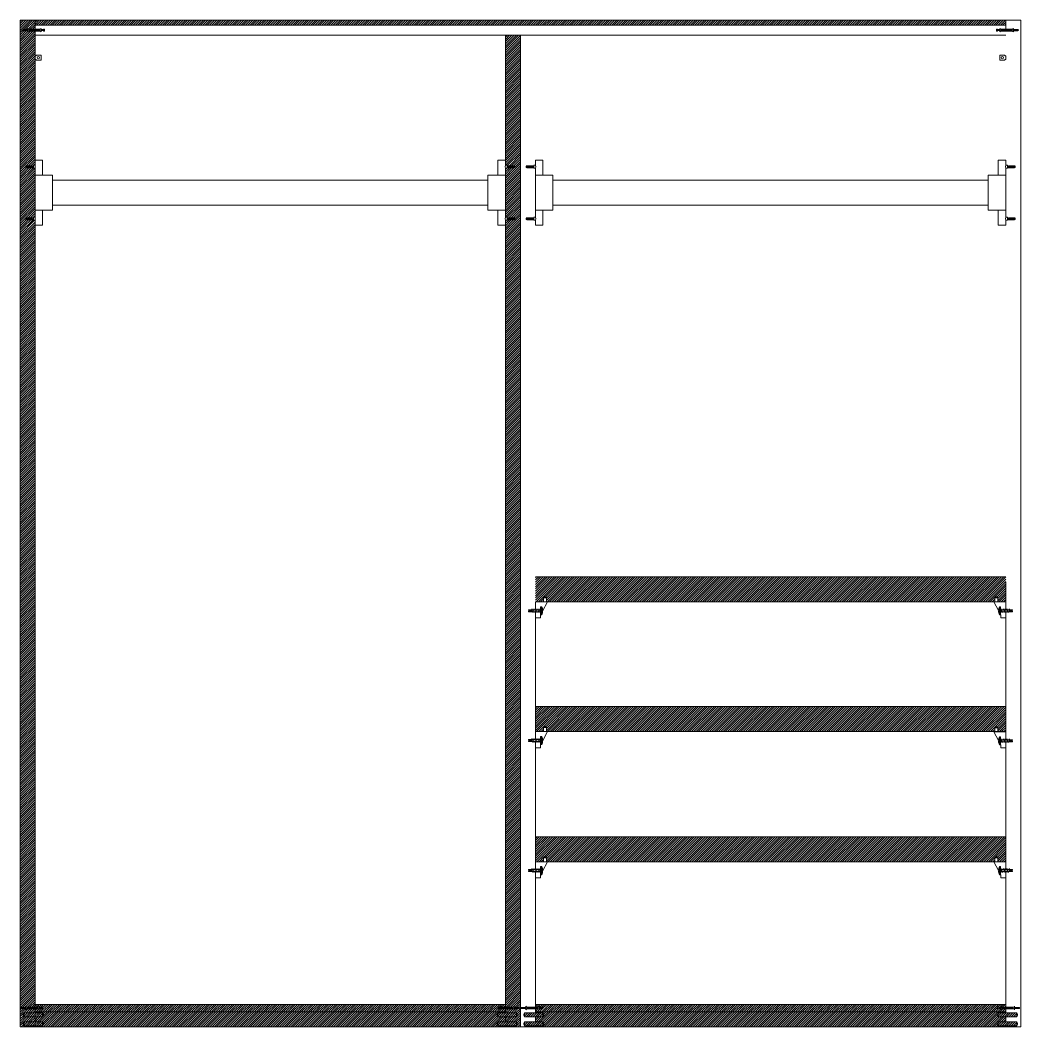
# Model space of a CAD drawing. Header units: centimetres. Extents: x -8375 to 22984, y -11838 to -1775.
# Drawn here: x 3246 to 5246, y -11838 to -9826 of the extents above; entities that cross this region are included whole.
import ezdxf

# ---------------------------------------------------------------- set-up
doc = ezdxf.new("R2010")
doc.units = ezdxf.units.CM
doc.layers.add('A-ELEV-MBE', color=8, linetype='Continuous', lineweight=9)
doc.layers.add('A-SECT-MCUT1', color=7, linetype='Continuous', lineweight=13)
pattern_1 = [(45, (879.6866, -6752.5357), (-2.245064, 2.245064), [])]

msp = doc.modelspace()

# ---------------------------------------------------------------- hatches: boundary and pattern name
at = {"layer": 'A-ELEV-MBE'}
h = msp.add_hatch(dxfattribs=at)
h.set_pattern_fill('ANSI31', color=256)
h.set_pattern_definition(pattern_1)
h.paths.add_polyline_path([(3275.6, -9847.5), (3263.7, -9847.5), (3263.7, -9846.8), (3284.7, -9846.8), (3284.7, -9844.7), (3275.6, -9844.7), (3275.6, -9826.1), (3245.7, -9826.1), (3245.7, -11838.1), (3275.6, -11838.1), (3275.6, -11836.1), (3253.6, -11836.1), (3252.1, -11833.6), (3252.1, -11830.6), (3253.6, -11828.1), (3275.6, -11828.1), (3275.6, -11818.1), (3253.6, -11818.1), (3252.1, -11815.6), (3252.1, -11812.6), (3253.6, -11810.1), (3275.6, -11810.1), (3275.6, -11808.1), (4215.6, -11808.1), (4215.6, -11802.3), (4208.1, -11802.3, 0.226582), (4206.1, -11803.8), (4206.1, -11801.3), (4201.6, -11801.3), (4201.6, -11802.3), (4199.1, -11802.3), (4199.1, -11798.3), (4201.6, -11798.3), (4201.6, -11799.3), (4206.1, -11799.3), (4206.1, -11796.8, 0.332733), (4209.2, -11798.3), (4215.6, -11798.4), (4215.6, -11793.1), (3275.6, -11793.1), (3275.6, -10226.1), (3272.1, -10226.1), (3272.1, -10224.6), (3272.1, -10220.1), (3275.6, -10220.1), (3275.6, -10206.1), (3275.6, -10136.1), (3275.6, -10122.1), (3272.1, -10122.1), (3272.1, -10120.6), (3272.1, -10116.1), (3275.6, -10116.1), (3275.6, -10106.1)])
h.paths.add_polyline_path([(3260.7, -9849.6), (3260.7, -9847.1), (3251.7, -9847.1, -1), (3251.7, -9845.1), (3260.7, -9845.1), (3260.7, -9842.6, 0.23118), (3262.7, -9844.1, 0.239494), (3263.8, -9845.4, 0.674715), (3263.9, -9847.4, 0.190177), (3262.7, -9848.1, 0.226582)], flags=16)
h.paths.add_polyline_path([(3256.6, -11796.8, 0.23118), (3258.6, -11798.4), (3281.6, -11798.3, 0.226943), (3283.6, -11796.8), (3283.6, -11799.3), (3288.1, -11799.3), (3288.1, -11798.3), (3290.6, -11798.3), (3290.6, -11802.3), (3288.1, -11802.3), (3288.1, -11801.3), (3283.6, -11801.3), (3283.6, -11803.8, 0.226582), (3281.6, -11802.3), (3258.6, -11802.3, 0.226582), (3256.6, -11803.8), (3256.6, -11801.3), (3247.6, -11801.3, -1), (3247.6, -11799.3), (3256.6, -11799.3)], flags=16)
h.paths.add_polyline_path([(3280.6, -11799.6, -1), (3280.6, -11801), (3259.6, -11801, -1), (3259.6, -11799.6)], flags=0)
h = msp.add_hatch(dxfattribs=at)
h.set_pattern_fill('ANSI31', color=256)
h.set_pattern_definition(pattern_1)
h.paths.add_polyline_path([(5215.6, -9826.1), (3275.6, -9826.1), (3275.6, -9836.1), (5215.6, -9836.1)])
h = msp.add_hatch(dxfattribs=at)
h.set_pattern_fill('ANSI31', color=256)
h.set_pattern_definition(pattern_1)
h.paths.add_polyline_path([(4245.6, -9856.1), (4215.6, -9856.1), (4215.6, -10116.1), (4219.1, -10116.1), (4219.1, -10117.6), (4221.5, -10117.6), (4221.8, -10116.4), (4224.8, -10116.4), (4224.5, -10117.6), (4226, -10117.6), (4226.3, -10116.4), (4229.3, -10116.4), (4229, -10117.6), (4230.5, -10117.6), (4230.8, -10116.4), (4233.8, -10116.4), (4233.5, -10117.6), (4234.1, -10117.6), (4234.1, -10120.6), (4232.7, -10120.6), (4232.4, -10122.1), (4229.4, -10122.1), (4229.7, -10120.6), (4228.2, -10120.6), (4227.9, -10122.1), (4224.9, -10122.1), (4225.2, -10120.6), (4223.7, -10120.6), (4223.4, -10122.1), (4220.4, -10122.1), (4220.7, -10120.6), (4219.1, -10120.6), (4219.1, -10122.1), (4215.6, -10122.1), (4215.6, -10220.1), (4219.1, -10220.1), (4219.1, -10221.6), (4221.5, -10221.6), (4221.8, -10220.4), (4224.8, -10220.4), (4224.5, -10221.6), (4226, -10221.6), (4226.3, -10220.4), (4229.3, -10220.4), (4229, -10221.6), (4230.5, -10221.6), (4230.8, -10220.4), (4233.8, -10220.4), (4233.5, -10221.6), (4234.1, -10221.6), (4234.1, -10224.6), (4232.7, -10224.6), (4232.4, -10226.1), (4229.4, -10226.1), (4229.7, -10224.6), (4228.2, -10224.6), (4227.9, -10226.1), (4224.9, -10226.1), (4225.2, -10224.6), (4223.7, -10224.6), (4223.4, -10226.1), (4220.4, -10226.1), (4220.7, -10224.6), (4219.1, -10224.6), (4219.1, -10226.1), (4215.6, -10226.1), (4215.6, -10236.1), (4215.6, -11798.4), (4231.1, -11798.4, 0.23118), (4233.1, -11796.8), (4233.1, -11799.3), (4234.2, -11799.3), (4234.4, -11798.4), (4237.4, -11798.4), (4237.2, -11799.3), (4238.7, -11799.3), (4238.9, -11798.4), (4241.9, -11798.4), (4241.7, -11799.3), (4242.1, -11799.3, -1), (4242.1, -11801.3), (4241.2, -11801.3), (4241, -11802.2), (4238, -11802.2), (4238.2, -11801.3), (4236.7, -11801.3), (4236.5, -11802.2), (4233.5, -11802.2), (4233.7, -11801.3), (4233.1, -11801.3), (4233.1, -11803.8, 0.333333), (4229.9, -11802.3), (4215.6, -11802.3), (4215.6, -11810.1), (4237.6, -11810.1), (4239.1, -11812.6), (4239.1, -11815.6), (4237.6, -11818.1), (4215.6, -11818.1), (4215.6, -11828.1), (4237.6, -11828.1), (4239.1, -11830.6), (4239.1, -11833.6), (4237.6, -11836.1), (4215.6, -11836.1), (4215.6, -11838.1), (4245.6, -11838.1)])
h = msp.add_hatch(dxfattribs=at)
h.set_pattern_fill('ANSI31', color=256)
h.set_pattern_definition(pattern_1)
h.paths.add_polyline_path([(5215.6, -10948.5), (5215.6, -10938.5), (4275.6, -10938.5), (4275.6, -10988.5), (4291.6, -10988.5), (4291.6, -10980.5), (4292.6, -10978.5), (4294.6, -10978.5), (4296.6, -10978.5), (4297.6, -10980.5), (4297.6, -10988.5), (5193.6, -10988.5), (5193.6, -10980.5), (5194.6, -10978.5), (5196.6, -10978.5), (5198.6, -10978.5), (5199.6, -10980.5), (5199.6, -10988.5), (5215.6, -10988.5)])
h = msp.add_hatch(dxfattribs=at)
h.set_pattern_fill('ANSI31', color=256)
h.set_pattern_definition(pattern_1)
h.paths.add_polyline_path([(5215.6, -11198.1), (4275.6, -11198.1), (4275.6, -11248.1), (4291.6, -11248.1), (4291.6, -11240.1), (4292.6, -11238.1), (4294.6, -11238.1), (4296.6, -11238.1), (4297.6, -11240.1), (4297.6, -11248.1), (4299.6, -11248.1), (5193.6, -11248.1), (5193.6, -11240.5), (5194.6, -11238.5), (5196.6, -11238.5), (5198.6, -11238.5), (5199.6, -11240.5), (5199.6, -11248.1), (5215.6, -11248.1)])
h = msp.add_hatch(dxfattribs=at)
h.set_pattern_fill('ANSI31', color=256)
h.set_pattern_definition(pattern_1)
h.paths.add_polyline_path([(5193.6, -11500.1), (5194.6, -11498.1), (5196.6, -11498.1), (5198.6, -11498.1), (5199.6, -11500.1), (5199.6, -11508.1), (5215.6, -11508.1), (5215.6, -11458.1), (4275.6, -11458.1), (4275.6, -11508.1), (4291.6, -11508.1), (4291.6, -11500.1), (4292.6, -11498.1), (4294.6, -11498.1), (4296.6, -11498.1), (4297.6, -11500.1), (4297.6, -11508.1), (5193.6, -11508.1)])
h = msp.add_hatch(dxfattribs=at)
h.set_pattern_fill('ANSI31', color=256)
h.set_pattern_definition(pattern_1)
h.paths.add_polyline_path([(4215.6, -11818.1), (4200.6, -11818.1), (4199.1, -11815.6), (4199.1, -11812.6), (4200.6, -11810.1), (4215.6, -11810.1), (4215.6, -11808.1), (3275.6, -11808.1), (3275.6, -11810.1), (3290.6, -11810.1), (3292.1, -11812.6), (3292.1, -11815.6), (3290.6, -11818.1), (3275.6, -11818.1), (3275.6, -11828.1), (3290.6, -11828.1), (3292.1, -11830.6), (3292.1, -11833.6), (3290.6, -11836.1), (3275.6, -11836.1), (3275.6, -11838.1), (4215.6, -11838.1), (4215.6, -11836.1), (4200.6, -11836.1), (4199.1, -11833.6), (4199.1, -11830.6), (4200.6, -11828.1), (4215.6, -11828.1)])
h = msp.add_hatch(dxfattribs=at)
h.set_pattern_fill('ANSI31', color=256)
h.set_pattern_definition(pattern_1)
h.paths.add_polyline_path([(5199.1, -11800.3), (5199.1, -11798.3), (5201.6, -11798.3), (5201.6, -11799.3), (5206.1, -11799.3), (5206.1, -11796.8, 0.332733), (5209.2, -11798.3), (5215.6, -11798.4), (5215.6, -11793.1), (4275.6, -11793.1), (4275.6, -11798.4), (4281.6, -11798.3, 0.226943), (4283.6, -11796.8), (4283.6, -11799.3), (4288.1, -11799.3), (4288.1, -11798.3), (4290.6, -11798.3), (4290.6, -11802.3), (4288.1, -11802.3), (4288.1, -11801.3), (4283.6, -11801.3), (4283.6, -11803.8, 0.333333), (4280.4, -11802.3), (4275.6, -11802.3), (4275.6, -11808.1), (5215.6, -11808.1), (5215.6, -11804.6), (5215.6, -11802.3), (5208.1, -11802.3, 0.226582), (5206.1, -11803.8), (5206.1, -11801.3), (5201.6, -11801.3), (5201.6, -11802.3), (5199.1, -11802.3)])
h = msp.add_hatch(dxfattribs=at)
h.set_pattern_fill('ANSI31', color=256)
h.set_pattern_definition(pattern_1)
h.paths.add_polyline_path([(5200.6, -11828.1), (5215.6, -11828.1), (5215.6, -11818.1), (5200.6, -11818.1), (5199.1, -11815.6), (5199.1, -11812.6), (5200.6, -11810.1), (5215.6, -11810.1), (5215.6, -11808.1), (4275.6, -11808.1), (4275.6, -11810.1), (4290.6, -11810.1), (4292.1, -11812.6), (4292.1, -11815.6), (4290.6, -11818.1), (4275.6, -11818.1), (4275.6, -11828.1), (4290.6, -11828.1), (4292.1, -11830.6), (4292.1, -11833.6), (4290.6, -11836.1), (4275.6, -11836.1), (4275.6, -11838.1), (5215.6, -11838.1), (5215.6, -11836.1), (5200.6, -11836.1), (5199.1, -11833.6), (5199.1, -11830.6)])
at = {"layer": 'A-SECT-MCUT1'}
h = msp.add_hatch(dxfattribs=at)
h.set_pattern_fill('ANSI31', color=256)
h.set_pattern_definition([(45, (-4214.5258, -11840.2947), (-2.245064, 2.245064), [])])
h.paths.add_polyline_path([(3253.6, -11810.1), (3253.6, -11818.1), (3290.6, -11818.1), (3290.6, -11810.1)])
h = msp.add_hatch(dxfattribs=at)
h.set_pattern_fill('ANSI31', color=256)
h.set_pattern_definition([(45, (-3267.5258, -11840.2947), (-2.245064, 2.245064), [])])
h.paths.add_polyline_path([(4200.6, -11810.1), (4200.6, -11818.1), (4237.6, -11818.1), (4237.6, -11810.1)])
h = msp.add_hatch(dxfattribs=at)
h.set_pattern_fill('ANSI31', color=256)
h.set_pattern_definition([(45, (-3214.5258, -11840.2947), (-2.245064, 2.245064), [])])
h.paths.add_polyline_path([(4253.6, -11810.1), (4253.6, -11818.1), (4290.6, -11818.1), (4290.6, -11810.1)])
h = msp.add_hatch(dxfattribs=at)
h.set_pattern_fill('ANSI31', color=256)
h.set_pattern_definition([(45, (-2267.5258, -11840.2947), (-2.245064, 2.245064), [])])
h.paths.add_polyline_path([(5200.6, -11810.1), (5200.6, -11818.1), (5237.6, -11818.1), (5237.6, -11810.1)])
h = msp.add_hatch(dxfattribs=at)
h.set_pattern_fill('ANSI31', color=256)
h.set_pattern_definition([(45, (-4214.5258, -11858.2947), (-2.245064, 2.245064), [])])
h.paths.add_polyline_path([(3253.6, -11828.1), (3253.6, -11836.1), (3290.6, -11836.1), (3290.6, -11828.1)])
h = msp.add_hatch(dxfattribs=at)
h.set_pattern_fill('ANSI31', color=256)
h.set_pattern_definition([(45, (-3267.5258, -11858.2947), (-2.245064, 2.245064), [])])
h.paths.add_polyline_path([(4200.6, -11828.1), (4200.6, -11836.1), (4237.6, -11836.1), (4237.6, -11828.1)])
h = msp.add_hatch(dxfattribs=at)
h.set_pattern_fill('ANSI31', color=256)
h.set_pattern_definition([(45, (-3214.5258, -11858.2947), (-2.245064, 2.245064), [])])
h.paths.add_polyline_path([(4253.6, -11828.1), (4253.6, -11836.1), (4290.6, -11836.1), (4290.6, -11828.1)])
h = msp.add_hatch(dxfattribs=at)
h.set_pattern_fill('ANSI31', color=256)
h.set_pattern_definition([(45, (-2267.5258, -11858.2947), (-2.245064, 2.245064), [])])
h.paths.add_polyline_path([(5200.6, -11828.1), (5200.6, -11836.1), (5237.6, -11836.1), (5237.6, -11828.1)])

# ---------------------------------------------------------------- linework, layer by layer
at = {"layer": 'A-ELEV-MBE'}
for p, q in [((3245.7, -11838.1), (3245.7, -9826.1)), ((3245.7, -9826.1), (5215.6, -9826.1)), ((3275.6, -9826.1), (3275.6, -9844.1)), ((3275.6, -9836.1), (5215.6, -9836.1)), ((5215.6, -9826.1), (5215.6, -9844.1)), ((5245.7, -9826.1), (5215.7, -9826.1)), ((5245.7, -9826.1), (5245.7, -11838.1)), ((3275.6, -9848.1), (3275.6, -10116.1)), ((3275.6, -9856.1), (5215.6, -9856.1)), ((4215.6, -9856.1), (4215.6, -10116.1)), ((4245.6, -9856.1), (4245.6, -11838.1)), ((3275.6, -10118.1), (3275.6, -10118.1)), ((3275.6, -10122.1), (3275.6, -10220.1)), ((4215.6, -10122.1), (4215.6, -10220.1)), ((5215.6, -10122.1), (5215.6, -10220.1)), ((3310.6, -10146.1), (4180.6, -10146.1)), ((4310.6, -10146.1), (5180.6, -10146.1)), ((3310.6, -10196.1), (4180.6, -10196.1)), ((4310.6, -10196.1), (5180.6, -10196.1)), ((3275.6, -10226.1), (3275.6, -11798.4)), ((4215.6, -10226.1), (4215.6, -11798.4)), ((3275.6, -10847.1), (3275.6, -10847.1)), ((5215.6, -10938.5), (4275.6, -10938.5)), ((5215.6, -10988.5), (5215.6, -10948.5)), ((5215.6, -10988.5), (4275.6, -10988.5)), ((5215.6, -11198.5), (5215.6, -10988.5)), ((4275.6, -11248.1), (4275.6, -11020.5)), ((5215.6, -11198.1), (4275.6, -11198.1)), ((5215.6, -11248.1), (5215.6, -11198.1)), ((5215.6, -11248.5), (5215.6, -11198.5)), ((5215.6, -11248.1), (4275.6, -11248.1)), ((5215.6, -11458.5), (5215.6, -11248.5)), ((4275.6, -11508.1), (4275.6, -11280.1)), ((5215.6, -11458.1), (4275.6, -11458.1)), ((5215.6, -11508.5), (5215.6, -11458.5)), ((4275.6, -11508.1), (5215.6, -11508.1)), ((5215.6, -11798.4), (5215.6, -11508.5)), ((4275.6, -11798.4), (4275.6, -11540.1)), ((3275.6, -11793.1), (4215.6, -11793.1)), ((3275.6, -11802.3), (3275.6, -11808.1)), ((4215.6, -11808.1), (3275.6, -11808.1)), ((3275.6, -11808.1), (3275.6, -11810.1)), ((4215.6, -11802.3), (4215.6, -11810.1)), ((4275.6, -11793.1), (5215.6, -11793.1)), ((4275.6, -11802.3), (4275.6, -11810.1)), ((5215.6, -11808.1), (4275.6, -11808.1)), ((5215.6, -11804.6), (5215.6, -11802.3)), ((5215.6, -11810.1), (5215.6, -11804.6)), ((3275.6, -11818.1), (3275.6, -11828.1)), ((4215.6, -11818.1), (4215.6, -11828.1)), ((4275.6, -11818.1), (4275.6, -11828.1)), ((5215.6, -11828.1), (5215.6, -11818.1)), ((5245.7, -11838.1), (3245.7, -11838.1)), ((3245.7, -11838.1), (5245.7, -11838.1)), ((3275.6, -11836.1), (3275.6, -11838.1)), ((4215.6, -11836.1), (4215.6, -11838.1)), ((4275.6, -11836.1), (4275.6, -11838.1)), ((5215.6, -11838.1), (5215.6, -11836.1))]:
    msp.add_line(p, q, dxfattribs=at)
at = {"layer": 'A-SECT-MCUT1'}
for p, q in [((3251.7, -9845.1), (3260.7, -9845.1)), ((3251.7, -9847.1), (3260.7, -9847.1)), ((3252.8, -9847.9), (3251.9, -9844.2)), ((3254.3, -9847.9), (3253.4, -9844.2)), ((3255.8, -9847.9), (3254.9, -9844.2)), ((3257.3, -9847.9), (3256.4, -9844.2)), ((3258.8, -9847.9), (3257.9, -9844.2)), ((3260.3, -9847.9), (3259.4, -9844.2)), ((3260.7, -9842.6), (3260.7, -9849.6)), ((3285.7, -9844.1), (3262.7, -9844.1)), ((3285.7, -9848.1), (3262.7, -9848.1)), ((3284.7, -9844.7), (3263.7, -9844.7)), ((3284.7, -9845.4), (3263.7, -9845.4)), ((3263.7, -9846.8), (3284.7, -9846.8)), ((3284.7, -9847.5), (3263.7, -9847.5)), ((3287.7, -9842.6), (3287.7, -9849.6)), ((3292.2, -9845.1), (3287.7, -9845.1)), ((3287.7, -9847.1), (3292.2, -9847.1)), ((3294.7, -9844.1), (3292.2, -9844.1)), ((3292.2, -9844.1), (3292.2, -9848.1)), ((3292.2, -9848.1), (3294.7, -9848.1)), ((3294.7, -9848.1), (3294.7, -9844.1)), ((5196.7, -9844.1), (5199.2, -9844.1)), ((5196.7, -9848.1), (5196.7, -9844.1)), ((5199.2, -9848.1), (5196.7, -9848.1)), ((5199.2, -9844.1), (5199.2, -9848.1)), ((5199.2, -9845.1), (5203.7, -9845.1)), ((5203.7, -9847.1), (5199.2, -9847.1)), ((5203.7, -9842.6), (5203.7, -9849.6)), ((5205.7, -9844.1), (5228.7, -9844.1)), ((5205.7, -9848.1), (5228.7, -9848.1)), ((5206.7, -9844.7), (5227.7, -9844.7)), ((5206.7, -9845.4), (5227.7, -9845.4)), ((5227.7, -9846.8), (5206.7, -9846.8)), ((5206.7, -9847.5), (5227.7, -9847.5)), ((5230.7, -9842.6), (5230.7, -9849.6)), ((5239.7, -9845.1), (5230.7, -9845.1)), ((5239.7, -9847.1), (5230.7, -9847.1)), ((5231.2, -9847.9), (5232.1, -9844.2)), ((5232.7, -9847.9), (5233.6, -9844.2)), ((5234.2, -9847.9), (5235.1, -9844.2)), ((5235.7, -9847.9), (5236.6, -9844.2)), ((5237.2, -9847.9), (5238.1, -9844.2)), ((5238.7, -9847.9), (5239.6, -9844.2)), ((3275.6, -9897.3), (3275.6, -9904.9)), ((3275.6, -9897.3), (3277.5, -9897.3)), ((3277.5, -9897.3), (3277.5, -9896.1)), ((3277.5, -9896.1), (3287.5, -9896.1)), ((3287.5, -9896.1), (3287.5, -9906.1)), ((5203.7, -9896.1), (5203.7, -9906.1)), ((5213.7, -9896.1), (5203.7, -9896.1)), ((5213.7, -9897.3), (5213.7, -9896.1)), ((5215.6, -9897.3), (5213.7, -9897.3)), ((5215.6, -9897.3), (5215.6, -9904.9)), ((3275.6, -9904.9), (3277.5, -9904.9)), ((3277.5, -9904.9), (3277.5, -9906.1)), ((3277.5, -9906.1), (3287.5, -9906.1)), ((5213.7, -9906.1), (5203.7, -9906.1)), ((5215.6, -9904.9), (5213.7, -9904.9)), ((5213.7, -9904.9), (5213.7, -9906.1)), ((3257.1, -10120.6), (3257.1, -10117.6)), ((3272.1, -10117.6), (3257.1, -10117.6)), ((3258.8, -10122.1), (3257.4, -10116.4)), ((3260.3, -10122.1), (3258.9, -10116.4)), ((3261.8, -10122.1), (3260.4, -10116.4)), ((3263.3, -10122.1), (3261.9, -10116.4)), ((3264.8, -10122.1), (3263.4, -10116.4)), ((3266.3, -10122.1), (3264.9, -10116.4)), ((3267.8, -10122.1), (3266.4, -10116.4)), ((3269.3, -10122.1), (3267.9, -10116.4)), ((3270.8, -10122.1), (3269.4, -10116.4)), ((3272.1, -10122.1), (3272.1, -10116.1)), ((3272.1, -10116.1), (3275.6, -10116.1)), ((3272.1, -10116.1), (3272.1, -10117.6)), ((3275.6, -10116.1), (3275.6, -10106.1)), ((3275.6, -10106.1), (3290.6, -10106.1)), ((3290.6, -10106.1), (3290.6, -10136.1)), ((4200.6, -10106.1), (4200.6, -10136.1)), ((4215.6, -10106.1), (4200.6, -10106.1)), ((4215.6, -10106.1), (4215.6, -10116.1)), ((4215.6, -10106.1), (4215.6, -10116.1)), ((4219.1, -10116.1), (4215.6, -10116.1)), ((4219.1, -10122.1), (4219.1, -10116.1)), ((4219.1, -10116.1), (4219.1, -10117.6)), ((4219.1, -10117.6), (4234.1, -10117.6)), ((4220.4, -10122.1), (4221.8, -10116.4)), ((4221.9, -10122.1), (4223.3, -10116.4)), ((4223.4, -10122.1), (4224.8, -10116.4)), ((4224.9, -10122.1), (4226.3, -10116.4)), ((4226.4, -10122.1), (4227.8, -10116.4)), ((4227.9, -10122.1), (4229.3, -10116.4)), ((4229.4, -10122.1), (4230.8, -10116.4)), ((4230.9, -10122.1), (4232.3, -10116.4)), ((4232.4, -10122.1), (4233.8, -10116.4)), ((4234.1, -10120.6), (4234.1, -10117.6)), ((4257.1, -10120.6), (4257.1, -10117.6)), ((4272.1, -10117.6), (4257.1, -10117.6)), ((4258.8, -10122.1), (4257.4, -10116.4)), ((4260.3, -10122.1), (4258.9, -10116.4)), ((4261.8, -10122.1), (4260.4, -10116.4)), ((4263.3, -10122.1), (4261.9, -10116.4)), ((4264.8, -10122.1), (4263.4, -10116.4)), ((4266.3, -10122.1), (4264.9, -10116.4)), ((4267.8, -10122.1), (4266.4, -10116.4)), ((4269.3, -10122.1), (4267.9, -10116.4)), ((4270.8, -10122.1), (4269.4, -10116.4)), ((4272.1, -10122.1), (4272.1, -10116.1)), ((4272.1, -10116.1), (4275.6, -10116.1)), ((4272.1, -10116.1), (4272.1, -10117.6)), ((4275.6, -10106.1), (4290.6, -10106.1)), ((4275.6, -10106.1), (4275.6, -10116.1)), ((4290.6, -10106.1), (4290.6, -10136.1)), ((5200.6, -10106.1), (5200.6, -10136.1)), ((5215.6, -10106.1), (5200.6, -10106.1)), ((5215.6, -10116.1), (5215.6, -10106.1)), ((5219.1, -10116.1), (5215.6, -10116.1)), ((5219.1, -10122.1), (5219.1, -10116.1)), ((5219.1, -10116.1), (5219.1, -10117.6)), ((5219.1, -10117.6), (5234.1, -10117.6)), ((5220.4, -10122.1), (5221.8, -10116.4)), ((5221.9, -10122.1), (5223.3, -10116.4)), ((5223.4, -10122.1), (5224.8, -10116.4)), ((5224.9, -10122.1), (5226.3, -10116.4)), ((5226.4, -10122.1), (5227.8, -10116.4)), ((5227.9, -10122.1), (5229.3, -10116.4)), ((5229.4, -10122.1), (5230.8, -10116.4)), ((5230.9, -10122.1), (5232.3, -10116.4)), ((5232.4, -10122.1), (5233.8, -10116.4)), ((5234.1, -10120.6), (5234.1, -10117.6)), ((3272.1, -10120.6), (3257.1, -10120.6)), ((3272.1, -10122.1), (3272.1, -10120.6)), ((3275.6, -10122.1), (3272.1, -10122.1)), ((3275.6, -10136.1), (3275.6, -10122.1)), ((3275.6, -10136.1), (3275.6, -10206.1)), ((3275.6, -10136.1), (3310.6, -10136.1)), ((3310.6, -10206.1), (3310.6, -10136.1)), ((4180.6, -10206.1), (4180.6, -10136.1)), ((4215.6, -10136.1), (4180.6, -10136.1)), ((4215.6, -10122.1), (4215.6, -10220.1)), ((4215.6, -10122.1), (4219.1, -10122.1)), ((4219.1, -10122.1), (4219.1, -10120.6)), ((4219.1, -10120.6), (4234.1, -10120.6)), ((4272.1, -10120.6), (4257.1, -10120.6)), ((4272.1, -10122.1), (4272.1, -10120.6)), ((4275.6, -10122.1), (4272.1, -10122.1)), ((4275.6, -10122.1), (4275.6, -10136.1)), ((4275.6, -10136.1), (4310.6, -10136.1)), ((4275.6, -10136.1), (4275.6, -10206.1)), ((4310.6, -10206.1), (4310.6, -10136.1)), ((5180.6, -10206.1), (5180.6, -10136.1)), ((5215.6, -10136.1), (5180.6, -10136.1)), ((5215.6, -10136.1), (5215.6, -10122.1)), ((5215.6, -10122.1), (5219.1, -10122.1)), ((5215.6, -10136.1), (5215.6, -10206.1)), ((5219.1, -10122.1), (5219.1, -10120.6)), ((5219.1, -10120.6), (5234.1, -10120.6)), ((3258.8, -10226.1), (3257.4, -10220.4)), ((3260.3, -10226.1), (3258.9, -10220.4)), ((3261.8, -10226.1), (3260.4, -10220.4)), ((3263.3, -10226.1), (3261.9, -10220.4)), ((3264.8, -10226.1), (3263.4, -10220.4)), ((3266.3, -10226.1), (3264.9, -10220.4)), ((3267.8, -10226.1), (3266.4, -10220.4)), ((3269.3, -10226.1), (3267.9, -10220.4)), ((3270.8, -10226.1), (3269.4, -10220.4)), ((3272.1, -10226.1), (3272.1, -10220.1)), ((3272.1, -10220.1), (3275.6, -10220.1)), ((3272.1, -10220.1), (3272.1, -10221.6)), ((3275.6, -10206.1), (3310.6, -10206.1)), ((3275.6, -10206.1), (3275.6, -10220.1)), ((3290.6, -10236.1), (3290.6, -10206.1)), ((4215.6, -10206.1), (4180.6, -10206.1)), ((4200.6, -10236.1), (4200.6, -10206.1)), ((4219.1, -10220.1), (4215.6, -10220.1)), ((4219.1, -10226.1), (4219.1, -10220.1)), ((4219.1, -10220.1), (4219.1, -10221.6)), ((4220.4, -10226.1), (4221.8, -10220.4)), ((4221.9, -10226.1), (4223.3, -10220.4)), ((4223.4, -10226.1), (4224.8, -10220.4)), ((4224.9, -10226.1), (4226.3, -10220.4)), ((4226.4, -10226.1), (4227.8, -10220.4)), ((4227.9, -10226.1), (4229.3, -10220.4)), ((4229.4, -10226.1), (4230.8, -10220.4)), ((4230.9, -10226.1), (4232.3, -10220.4)), ((4232.4, -10226.1), (4233.8, -10220.4)), ((4258.8, -10226.1), (4257.4, -10220.4)), ((4260.3, -10226.1), (4258.9, -10220.4)), ((4261.8, -10226.1), (4260.4, -10220.4)), ((4263.3, -10226.1), (4261.9, -10220.4)), ((4264.8, -10226.1), (4263.4, -10220.4)), ((4266.3, -10226.1), (4264.9, -10220.4)), ((4267.8, -10226.1), (4266.4, -10220.4)), ((4269.3, -10226.1), (4267.9, -10220.4)), ((4270.8, -10226.1), (4269.4, -10220.4)), ((4272.1, -10220.1), (4275.6, -10220.1)), ((4272.1, -10220.1), (4272.1, -10221.6)), ((4275.6, -10206.1), (4310.6, -10206.1)), ((4275.6, -10206.1), (4275.6, -10220.1)), ((4290.6, -10236.1), (4290.6, -10206.1)), ((5215.6, -10206.1), (5180.6, -10206.1)), ((5200.6, -10236.1), (5200.6, -10206.1)), ((5215.6, -10206.1), (5215.6, -10220.1)), ((5219.1, -10220.1), (5215.6, -10220.1)), ((5219.1, -10226.1), (5219.1, -10220.1)), ((5219.1, -10220.1), (5219.1, -10221.6)), ((5220.4, -10226.1), (5221.8, -10220.4)), ((5221.9, -10226.1), (5223.3, -10220.4)), ((5223.4, -10226.1), (5224.8, -10220.4)), ((5224.9, -10226.1), (5226.3, -10220.4)), ((5226.4, -10226.1), (5227.8, -10220.4)), ((5227.9, -10226.1), (5229.3, -10220.4)), ((5229.4, -10226.1), (5230.8, -10220.4)), ((5230.9, -10226.1), (5232.3, -10220.4)), ((5232.4, -10226.1), (5233.8, -10220.4)), ((3257.1, -10224.6), (3257.1, -10221.6)), ((3272.1, -10221.6), (3257.1, -10221.6)), ((3272.1, -10224.6), (3257.1, -10224.6)), ((3272.1, -10226.1), (3272.1, -10224.6)), ((3275.6, -10226.1), (3272.1, -10226.1)), ((3275.6, -10226.1), (3275.6, -10236.1)), ((3275.6, -10236.1), (3290.6, -10236.1)), ((4215.6, -10236.1), (4200.6, -10236.1)), ((4215.6, -10226.1), (4215.6, -10236.1)), ((4215.6, -10226.1), (4219.1, -10226.1)), ((4215.6, -10236.1), (4215.6, -10226.1)), ((4219.1, -10221.6), (4234.1, -10221.6)), ((4219.1, -10226.1), (4219.1, -10224.6)), ((4219.1, -10224.6), (4234.1, -10224.6)), ((4234.1, -10224.6), (4234.1, -10221.6)), ((4257.1, -10224.6), (4257.1, -10221.6)), ((4272.1, -10221.6), (4257.1, -10221.6)), ((4272.1, -10224.6), (4257.1, -10224.6)), ((4272.1, -10226.1), (4272.1, -10221.6)), ((4275.6, -10226.1), (4272.1, -10226.1)), ((4275.6, -10226.1), (4275.6, -10236.1)), ((4275.6, -10236.1), (4290.6, -10236.1)), ((5215.6, -10236.1), (5200.6, -10236.1)), ((5215.6, -10226.1), (5215.6, -10236.1)), ((5215.6, -10226.1), (5219.1, -10226.1)), ((5219.1, -10221.6), (5234.1, -10221.6)), ((5219.1, -10226.1), (5219.1, -10224.6)), ((5219.1, -10224.6), (5234.1, -10224.6)), ((5234.1, -10224.6), (5234.1, -10221.6)), ((4292.6, -10978.5), (4291.6, -10980.5)), ((4297.6, -10980.5), (4291.6, -10980.5)), ((4291.6, -10980.5), (4291.6, -10988.5)), ((4294.6, -10978.5), (4292.6, -10978.5)), ((4294.6, -10978.5), (4296.6, -10978.5)), ((4296.6, -10978.5), (4297.6, -10980.5)), ((4297.6, -10988.5), (4297.6, -10980.5)), ((5194.6, -10978.5), (5193.6, -10980.5)), ((5193.6, -10988.5), (5193.6, -10980.5)), ((5193.6, -10980.5), (5199.6, -10980.5)), ((5196.6, -10978.5), (5194.6, -10978.5)), ((5196.6, -10978.5), (5198.6, -10978.5)), ((5198.6, -10978.5), (5199.6, -10980.5)), ((5199.6, -10980.5), (5199.6, -10988.5)), ((4286, -11004.3), (4262, -11004.3)), ((4262, -11005.3), (4262, -11004.3)), ((4262, -11005.3), (4268, -11005.3)), ((4270.1, -11009.9), (4268.2, -11002.3)), ((4273.1, -11009.9), (4271.2, -11002.3)), ((4276.1, -11009.9), (4274.2, -11002.3)), ((4275.6, -10988.5), (4299.6, -10988.5)), ((4275.6, -10988.5), (4275.6, -11004.3)), ((4279.1, -11009.9), (4277.2, -11002.3)), ((4282.1, -11009.9), (4280.2, -11002.3)), ((4285.1, -11009.9), (4283.2, -11002.3)), ((4286, -11014.3), (4286, -10998.3)), ((4286, -10998.3), (4288, -10998.3)), ((4288, -10998.3), (4288, -11014.3)), ((4288, -10998.3), (4288, -11006.3)), ((4288, -11006.3), (4288, -11005.3)), ((4288, -11005.3), (4290, -11005.3)), ((4299.6, -10988.5), (4289.5, -11007.3)), ((5215.6, -10988.5), (5191.6, -10988.5)), ((5191.6, -10988.5), (5205.6, -11014.5)), ((5203.1, -11005.3), (5201.2, -11005.3)), ((5203.1, -10998.3), (5203.1, -11014.3)), ((5205.1, -10998.3), (5203.1, -10998.3)), ((5203.1, -10998.3), (5203.1, -11006.3)), ((5203.1, -11006.3), (5203.1, -11005.3)), ((5205.1, -11014.3), (5205.1, -10998.3)), ((5205.1, -11004.3), (5229.1, -11004.3)), ((5206.1, -11009.9), (5207.9, -11002.3)), ((5209.1, -11009.9), (5210.9, -11002.3)), ((5212.1, -11009.9), (5213.9, -11002.3)), ((5215.1, -11009.9), (5216.9, -11002.3)), ((5215.6, -10988.5), (5215.6, -11020.5)), ((5218.1, -11009.9), (5219.9, -11002.3)), ((5221.1, -11009.9), (5222.9, -11002.3)), ((5229.1, -11005.3), (5223.1, -11005.3)), ((5229.1, -11005.3), (5229.1, -11004.3)), ((4262, -11008.3), (4262, -11007.3)), ((4262, -11007.3), (4268, -11007.3)), ((4262, -11008.3), (4286, -11008.3)), ((4275.6, -11008.3), (4275.6, -11020.5)), ((4275.6, -11020.5), (4285.6, -11020.5)), ((4286, -11013.7), (4285.6, -11014.5)), ((4285.6, -11020.5), (4285.6, -11014.5)), ((4288, -11014.3), (4286, -11014.3)), ((4288, -11006.3), (4288, -11007.3)), ((4288, -11007.3), (4290, -11007.3)), ((5203.1, -11007.3), (5201.2, -11007.3)), ((5203.1, -11006.3), (5203.1, -11007.3)), ((5203.1, -11014.3), (5205.1, -11014.3)), ((5229.1, -11008.3), (5205.1, -11008.3)), ((5205.6, -11020.5), (5205.6, -11014.5)), ((5215.6, -11020.5), (5205.6, -11020.5)), ((5229.1, -11007.3), (5223.1, -11007.3)), ((5229.1, -11008.3), (5229.1, -11007.3)), ((4292.6, -11238.1), (4291.6, -11240.1)), ((4297.6, -11240.1), (4291.6, -11240.1)), ((4291.6, -11240.1), (4291.6, -11248.1)), ((4294.6, -11238.1), (4292.6, -11238.1)), ((4294.6, -11238.1), (4296.6, -11238.1)), ((4296.6, -11238.1), (4297.6, -11240.1)), ((4297.6, -11248.1), (4297.6, -11240.1)), ((5194.6, -11238.5), (5193.6, -11240.5)), ((5193.6, -11248.5), (5193.6, -11240.5)), ((5193.6, -11240.5), (5199.6, -11240.5)), ((5196.6, -11238.5), (5194.6, -11238.5)), ((5196.6, -11238.5), (5198.6, -11238.5)), ((5198.6, -11238.5), (5199.6, -11240.5)), ((5199.6, -11240.5), (5199.6, -11248.5)), ((4286, -11263.9), (4262, -11263.9)), ((4262, -11264.9), (4262, -11263.9)), ((4262, -11264.9), (4268, -11264.9)), ((4262, -11267.9), (4262, -11266.9)), ((4262, -11266.9), (4268, -11266.9)), ((4270.1, -11269.5), (4268.2, -11261.9)), ((4273.1, -11269.5), (4271.2, -11261.9)), ((4276.1, -11269.5), (4274.2, -11261.9)), ((4275.6, -11248.1), (4299.6, -11248.1)), ((4275.6, -11248.1), (4275.6, -11263.9)), ((4279.1, -11269.5), (4277.2, -11261.9)), ((4282.1, -11269.5), (4280.2, -11261.9)), ((4285.1, -11269.5), (4283.2, -11261.9)), ((4286, -11273.9), (4286, -11257.9)), ((4286, -11257.9), (4288, -11257.9)), ((4288, -11257.9), (4288, -11273.9)), ((4288, -11257.9), (4288, -11265.9)), ((4288, -11265.9), (4288, -11264.9)), ((4288, -11264.9), (4290, -11264.9)), ((4288, -11265.9), (4288, -11266.9)), ((4288, -11266.9), (4290, -11266.9)), ((4299.6, -11248.1), (4289.5, -11266.9)), ((5215.6, -11248.5), (5191.6, -11248.5)), ((5191.6, -11248.5), (5205.6, -11274.5)), ((5203.1, -11265.3), (5201.2, -11265.3)), ((5203.1, -11258.3), (5203.1, -11274.3)), ((5205.1, -11258.3), (5203.1, -11258.3)), ((5203.1, -11258.3), (5203.1, -11266.3)), ((5203.1, -11266.3), (5203.1, -11265.3)), ((5203.1, -11266.3), (5203.1, -11267.3)), ((5205.1, -11274.3), (5205.1, -11258.3)), ((5205.1, -11264.3), (5229.1, -11264.3)), ((5206.1, -11269.9), (5207.9, -11262.3)), ((5209.1, -11269.9), (5210.9, -11262.3)), ((5212.1, -11269.9), (5213.9, -11262.3)), ((5215.1, -11269.9), (5216.9, -11262.3)), ((5215.6, -11248.5), (5215.6, -11280.5)), ((5218.1, -11269.9), (5219.9, -11262.3)), ((5221.1, -11269.9), (5222.9, -11262.3)), ((5229.1, -11265.3), (5223.1, -11265.3)), ((5229.1, -11265.3), (5229.1, -11264.3)), ((4262, -11267.9), (4286, -11267.9)), ((4275.6, -11267.9), (4275.6, -11280.1)), ((4275.6, -11280.1), (4285.6, -11280.1)), ((4286, -11273.2), (4285.6, -11274.1)), ((4285.6, -11280.1), (4285.6, -11274.1)), ((4288, -11273.9), (4286, -11273.9)), ((5203.1, -11267.3), (5201.2, -11267.3)), ((5203.1, -11274.3), (5205.1, -11274.3)), ((5229.1, -11268.3), (5205.1, -11268.3)), ((5205.6, -11280.5), (5205.6, -11274.5)), ((5215.6, -11280.5), (5205.6, -11280.5)), ((5229.1, -11267.3), (5223.1, -11267.3)), ((5229.1, -11268.3), (5229.1, -11267.3)), ((4275.6, -11508.1), (4299.6, -11508.1)), ((4275.6, -11508.1), (4275.6, -11523.9)), ((4299.6, -11508.1), (4289.5, -11526.9)), ((4292.6, -11498.1), (4291.6, -11500.1)), ((4297.6, -11500.1), (4291.6, -11500.1)), ((4291.6, -11500.1), (4291.6, -11508.1)), ((4294.6, -11498.1), (4292.6, -11498.1)), ((4294.6, -11498.1), (4296.6, -11498.1)), ((4296.6, -11498.1), (4297.6, -11500.1)), ((4297.6, -11508.1), (4297.6, -11500.1)), ((5215.6, -11508.1), (5191.6, -11508.1)), ((5191.6, -11508.1), (5205.6, -11534.1)), ((5194.6, -11498.1), (5193.6, -11500.1)), ((5193.6, -11508.1), (5193.6, -11500.1)), ((5193.6, -11500.1), (5199.6, -11500.1)), ((5196.6, -11498.1), (5194.6, -11498.1)), ((5196.6, -11498.1), (5198.6, -11498.1)), ((5198.6, -11498.1), (5199.6, -11500.1)), ((5199.6, -11500.1), (5199.6, -11508.1)), ((5215.6, -11508.1), (5215.6, -11540.1)), ((4286, -11523.9), (4262, -11523.9)), ((4262, -11524.9), (4262, -11523.9)), ((4262, -11524.9), (4268, -11524.9)), ((4262, -11527.9), (4262, -11526.9)), ((4262, -11526.9), (4268, -11526.9)), ((4262, -11527.9), (4286, -11527.9)), ((4270.1, -11529.5), (4268.2, -11521.9)), ((4273.1, -11529.5), (4271.2, -11521.9)), ((4276.1, -11529.5), (4274.2, -11521.9)), ((4275.6, -11527.9), (4275.6, -11540.1)), ((4275.6, -11540.1), (4275.6, -11527.9)), ((4279.1, -11529.5), (4277.2, -11521.9)), ((4282.1, -11529.5), (4280.2, -11521.9)), ((4285.1, -11529.5), (4283.2, -11521.9)), ((4286, -11533.9), (4286, -11517.9)), ((4286, -11517.9), (4288, -11517.9)), ((4288, -11517.9), (4288, -11533.9)), ((4288, -11517.9), (4288, -11525.9)), ((4288, -11525.9), (4288, -11524.9)), ((4288, -11524.9), (4290, -11524.9)), ((4288, -11525.9), (4288, -11526.9)), ((4288, -11526.9), (4290, -11526.9)), ((5203.1, -11524.9), (5201.2, -11524.9)), ((5203.1, -11526.9), (5201.2, -11526.9)), ((5203.1, -11517.9), (5203.1, -11533.9)), ((5205.1, -11517.9), (5203.1, -11517.9)), ((5203.1, -11517.9), (5203.1, -11525.9)), ((5203.1, -11525.9), (5203.1, -11524.9)), ((5203.1, -11525.9), (5203.1, -11526.9)), ((5205.1, -11533.9), (5205.1, -11517.9)), ((5205.1, -11523.9), (5229.1, -11523.9)), ((5229.1, -11527.9), (5205.1, -11527.9)), ((5206.1, -11529.5), (5207.9, -11521.9)), ((5209.1, -11529.5), (5210.9, -11521.9)), ((5212.1, -11529.5), (5213.9, -11521.9)), ((5215.1, -11529.5), (5216.9, -11521.9)), ((5218.1, -11529.5), (5219.9, -11521.9)), ((5221.1, -11529.5), (5222.9, -11521.9)), ((5229.1, -11524.9), (5223.1, -11524.9)), ((5229.1, -11526.9), (5223.1, -11526.9)), ((5229.1, -11524.9), (5229.1, -11523.9)), ((5229.1, -11527.9), (5229.1, -11526.9)), ((4275.6, -11540.1), (4285.6, -11540.1)), ((4286, -11533.2), (4285.6, -11534.1)), ((4285.6, -11540.1), (4285.6, -11534.1)), ((4288, -11533.9), (4286, -11533.9)), ((5203.1, -11533.9), (5205.1, -11533.9)), ((5205.6, -11540.1), (5205.6, -11534.1)), ((5215.6, -11540.1), (5205.6, -11540.1)), ((3247.6, -11799.3), (3256.6, -11799.3)), ((3247.6, -11801.3), (3256.6, -11801.3)), ((3248.6, -11802.2), (3247.7, -11798.4)), ((3250.1, -11802.2), (3249.2, -11798.4)), ((3251.6, -11802.2), (3250.7, -11798.4)), ((3252.1, -11812.6), (3253.6, -11810.1)), ((3253.1, -11802.2), (3252.2, -11798.4)), ((3253.6, -11810.1), (3253.6, -11818.1)), ((3253.6, -11810.1), (3290.6, -11810.1)), ((3254.6, -11802.2), (3253.7, -11798.4)), ((3256.1, -11802.2), (3255.2, -11798.4)), ((3256.6, -11796.8), (3256.6, -11803.8)), ((3281.6, -11798.3), (3258.6, -11798.4)), ((3281.6, -11802.3), (3258.6, -11802.3)), ((3280.6, -11798.9), (3259.6, -11798.9)), ((3280.6, -11799.6), (3259.6, -11799.6)), ((3259.6, -11801), (3280.6, -11801)), ((3280.6, -11801.7), (3259.6, -11801.7)), ((3283.6, -11796.8), (3283.6, -11803.8)), ((3288.1, -11799.3), (3283.6, -11799.3)), ((3283.6, -11801.3), (3288.1, -11801.3)), ((3290.6, -11798.3), (3288.1, -11798.3)), ((3288.1, -11798.3), (3288.1, -11802.3)), ((3288.1, -11802.3), (3290.6, -11802.3)), ((3290.6, -11802.3), (3290.6, -11798.3)), ((3290.6, -11810.1), (3290.6, -11818.1)), ((3290.6, -11810.1), (3292.1, -11812.6)), ((4199.1, -11802.3), (4199.1, -11798.3)), ((4199.1, -11798.3), (4201.6, -11798.3)), ((4201.6, -11802.3), (4199.1, -11802.3)), ((4199.1, -11812.6), (4200.6, -11810.1)), ((4237.6, -11810.1), (4200.6, -11810.1)), ((4200.6, -11810.1), (4200.6, -11818.1)), ((4201.6, -11798.3), (4201.6, -11802.3)), ((4201.6, -11799.3), (4206.1, -11799.3)), ((4206.1, -11801.3), (4201.6, -11801.3)), ((4206.1, -11796.8), (4206.1, -11803.8)), ((4208.1, -11798.3), (4231.1, -11798.4)), ((4208.1, -11802.3), (4231.1, -11802.3)), ((4209.1, -11798.9), (4230.1, -11798.9)), ((4209.1, -11799.6), (4230.1, -11799.6)), ((4230.1, -11801), (4209.1, -11801)), ((4209.1, -11801.7), (4230.1, -11801.7)), ((4233.1, -11796.8), (4233.1, -11803.8)), ((4242.1, -11799.3), (4233.1, -11799.3)), ((4242.1, -11801.3), (4233.1, -11801.3)), ((4233.5, -11802.2), (4234.4, -11798.4)), ((4235, -11802.2), (4235.9, -11798.4)), ((4236.5, -11802.2), (4237.4, -11798.4)), ((4237.6, -11810.1), (4237.6, -11818.1)), ((4237.6, -11810.1), (4239.1, -11812.6)), ((4238, -11802.2), (4238.9, -11798.4)), ((4239.5, -11802.2), (4240.4, -11798.4)), ((4241, -11802.2), (4241.9, -11798.4)), ((4247.6, -11799.3), (4256.6, -11799.3)), ((4247.6, -11801.3), (4256.6, -11801.3)), ((4248.6, -11802.2), (4247.7, -11798.4)), ((4250.1, -11802.2), (4249.2, -11798.4)), ((4251.6, -11802.2), (4250.7, -11798.4)), ((4252.1, -11812.6), (4253.6, -11810.1)), ((4253.1, -11802.2), (4252.2, -11798.4)), ((4253.6, -11810.1), (4290.6, -11810.1)), ((4253.6, -11810.1), (4253.6, -11818.1)), ((4254.6, -11802.2), (4253.7, -11798.4)), ((4256.1, -11802.2), (4255.2, -11798.4)), ((4256.6, -11796.8), (4256.6, -11803.8)), ((4281.6, -11798.3), (4258.6, -11798.4)), ((4281.6, -11802.3), (4258.6, -11802.3)), ((4280.6, -11798.9), (4259.6, -11798.9)), ((4280.6, -11799.6), (4259.6, -11799.6)), ((4259.6, -11801), (4280.6, -11801)), ((4280.6, -11801.7), (4259.6, -11801.7)), ((4283.6, -11796.8), (4283.6, -11803.8)), ((4288.1, -11799.3), (4283.6, -11799.3)), ((4283.6, -11801.3), (4288.1, -11801.3)), ((4290.6, -11798.3), (4288.1, -11798.3)), ((4288.1, -11798.3), (4288.1, -11802.3)), ((4288.1, -11802.3), (4290.6, -11802.3)), ((4290.6, -11802.3), (4290.6, -11798.3)), ((4290.6, -11802.3), (4290.6, -11800.3)), ((4290.6, -11810.1), (4290.6, -11818.1)), ((4290.6, -11810.1), (4292.1, -11812.6)), ((5199.1, -11802.3), (5199.1, -11798.3)), ((5199.1, -11798.3), (5201.6, -11798.3)), ((5199.1, -11802.3), (5199.1, -11800.3)), ((5201.6, -11802.3), (5199.1, -11802.3)), ((5199.1, -11812.6), (5200.6, -11810.1)), ((5200.6, -11810.1), (5200.6, -11818.1)), ((5200.6, -11810.1), (5237.6, -11810.1)), ((5201.6, -11798.3), (5201.6, -11802.3)), ((5201.6, -11799.3), (5206.1, -11799.3)), ((5206.1, -11801.3), (5201.6, -11801.3)), ((5206.1, -11796.8), (5206.1, -11803.8)), ((5208.1, -11798.3), (5231.1, -11798.4)), ((5208.1, -11802.3), (5231.1, -11802.3)), ((5209.1, -11798.9), (5230.1, -11798.9)), ((5209.1, -11799.6), (5230.1, -11799.6)), ((5230.1, -11801), (5209.1, -11801)), ((5209.1, -11801.7), (5230.1, -11801.7)), ((5233.1, -11796.8), (5233.1, -11803.8)), ((5242.1, -11799.3), (5233.1, -11799.3)), ((5242.1, -11801.3), (5233.1, -11801.3)), ((5233.5, -11802.2), (5234.4, -11798.4)), ((5235, -11802.2), (5235.9, -11798.4)), ((5236.5, -11802.2), (5237.4, -11798.4)), ((5237.6, -11810.1), (5237.6, -11818.1)), ((5237.6, -11810.1), (5239.1, -11812.6)), ((5238, -11802.2), (5238.9, -11798.4)), ((5239.5, -11802.2), (5240.4, -11798.4)), ((5241, -11802.2), (5241.9, -11798.4)), ((3252.1, -11812.6), (3252.1, -11815.6)), ((3252.1, -11815.6), (3253.6, -11818.1)), ((3252.1, -11830.6), (3253.6, -11828.1)), ((3253.6, -11818.1), (3290.6, -11818.1)), ((3253.6, -11828.1), (3253.6, -11836.1)), ((3253.6, -11828.1), (3290.6, -11828.1)), ((3292.1, -11815.6), (3290.6, -11818.1)), ((3290.6, -11828.1), (3290.6, -11836.1)), ((3290.6, -11828.1), (3292.1, -11830.6)), ((3292.1, -11815.6), (3292.1, -11812.6)), ((4199.1, -11812.6), (4199.1, -11815.6)), ((4199.1, -11815.6), (4200.6, -11818.1)), ((4199.1, -11830.6), (4200.6, -11828.1)), ((4200.6, -11818.1), (4237.6, -11818.1)), ((4200.6, -11828.1), (4200.6, -11836.1)), ((4200.6, -11828.1), (4237.6, -11828.1)), ((4239.1, -11815.6), (4237.6, -11818.1)), ((4237.6, -11828.1), (4237.6, -11836.1)), ((4237.6, -11828.1), (4239.1, -11830.6)), ((4239.1, -11812.6), (4239.1, -11815.6)), ((4252.1, -11812.6), (4252.1, -11815.6)), ((4252.1, -11815.6), (4253.6, -11818.1)), ((4252.1, -11830.6), (4253.6, -11828.1)), ((4253.6, -11818.1), (4290.6, -11818.1)), ((4253.6, -11828.1), (4253.6, -11836.1)), ((4253.6, -11828.1), (4290.6, -11828.1)), ((4292.1, -11815.6), (4290.6, -11818.1)), ((4290.6, -11828.1), (4290.6, -11836.1)), ((4290.6, -11828.1), (4292.1, -11830.6)), ((4292.1, -11815.6), (4292.1, -11812.6)), ((5199.1, -11812.6), (5199.1, -11815.6)), ((5199.1, -11815.6), (5200.6, -11818.1)), ((5199.1, -11830.6), (5200.6, -11828.1)), ((5200.6, -11818.1), (5237.6, -11818.1)), ((5200.6, -11828.1), (5200.6, -11836.1)), ((5200.6, -11828.1), (5237.6, -11828.1)), ((5239.1, -11815.6), (5237.6, -11818.1)), ((5237.6, -11828.1), (5237.6, -11836.1)), ((5237.6, -11828.1), (5239.1, -11830.6)), ((5239.1, -11812.6), (5239.1, -11815.6)), ((3252.1, -11830.6), (3252.1, -11833.6)), ((3252.1, -11833.6), (3253.6, -11836.1)), ((3253.6, -11836.1), (3290.6, -11836.1)), ((3292.1, -11833.6), (3290.6, -11836.1)), ((3292.1, -11833.6), (3292.1, -11830.6)), ((4199.1, -11830.6), (4199.1, -11833.6)), ((4199.1, -11833.6), (4200.6, -11836.1)), ((4200.6, -11836.1), (4237.6, -11836.1)), ((4239.1, -11833.6), (4237.6, -11836.1)), ((4239.1, -11833.6), (4239.1, -11830.6)), ((4252.1, -11830.6), (4252.1, -11833.6)), ((4252.1, -11833.6), (4253.6, -11836.1)), ((4253.6, -11836.1), (4290.6, -11836.1)), ((4292.1, -11833.6), (4290.6, -11836.1)), ((4292.1, -11833.6), (4292.1, -11830.6)), ((5199.1, -11830.6), (5199.1, -11833.6)), ((5199.1, -11833.6), (5200.6, -11836.1)), ((5200.6, -11836.1), (5237.6, -11836.1)), ((5215.6, -11838.1), (5215.6, -11836.1)), ((5239.1, -11833.6), (5237.6, -11836.1)), ((5239.1, -11833.6), (5239.1, -11830.6))]:
    msp.add_line(p, q, dxfattribs=at)
for centre in [(3282.3, -9901.1), (5208.9, -9901.1)]:
    msp.add_circle(centre, 2.3, dxfattribs=at)
for centre, radius, start, end in [((3251.7, -9846.1), 1, 90, 270), ((3263.3, -9841.3), 2.9, 205.7476, 257.8155), ((3263.3, -9850.9), 2.9, 101.3367, 152.4031), ((3264, -9842.9), 1.8, 223.6951, 260.3592), ((3264.1, -9849.2), 1.8, 102.0623, 139.8652), ((3263.7, -9846.1), 0.697, 90, 270), ((3284.3, -9842.9), 1.8, 282.0623, 319.8652), ((3284.7, -9846.1), 0.697, 270, 90), ((3284.3, -9849.2), 1.8, 40.1348, 77.9377), ((3285.1, -9841.2), 2.9, 281.4069, 332.5522), ((3285.1, -9850.9), 2.9, 27.5969, 78.6633), ((5206.3, -9841.2), 2.9, 207.4478, 258.5931), ((5206.3, -9850.9), 2.9, 101.3367, 152.4031), ((5207.1, -9842.9), 1.8, 220.1348, 257.9377), ((5207.1, -9849.2), 1.8, 102.0623, 139.8652), ((5206.7, -9846.1), 0.697, 90, 270), ((5227.4, -9842.9), 1.8, 279.6408, 316.3049), ((5227.7, -9846.1), 0.697, 270, 90), ((5227.3, -9849.2), 1.8, 40.1348, 77.9377), ((5228.1, -9841.3), 2.9, 282.1845, 334.2524), ((5228.1, -9850.9), 2.9, 27.5969, 78.6633), ((5239.7, -9846.1), 1, 270, 90), ((3266.8, -10119.1), 9.25, 341.0754, 18.9246), ((4224.3, -10119.1), 9.25, 161.0754, 198.9246), ((4266.8, -10119.1), 9.25, 341.0754, 18.9246), ((5224.3, -10119.1), 9.25, 161.0754, 198.9246), ((3266.8, -10223.1), 9.25, 341.0754, 18.9246), ((4224.3, -10223.1), 9.25, 161.0754, 198.9246), ((4266.8, -10223.1), 9.25, 341.0754, 18.9246), ((5224.3, -10223.1), 9.25, 161.0754, 198.9246), ((4268, -11006.3), 1, 270, 90), ((4273, -11006.3), 17, 3.3723, 28.0725), ((5218.1, -11006.3), 17, 151.9275, 176.6277), ((5223.1, -11006.3), 1, 90, 270), ((4273, -11006.3), 17, 331.9275, 356.6277), ((5218.1, -11006.3), 17, 183.3723, 208.0725), ((4268, -11265.9), 1, 270, 90), ((4273, -11265.9), 17, 3.3723, 28.0725), ((4273, -11265.9), 17, 331.9275, 356.6277), ((5218.1, -11266.3), 17, 151.9275, 176.6277), ((5223.1, -11266.3), 1, 90, 270), ((5218.1, -11266.3), 17, 183.3723, 208.0725), ((4268, -11525.9), 1, 270, 90), ((4273, -11525.9), 17, 3.3723, 28.0725), ((4273, -11525.9), 17, 331.9275, 356.6277), ((5218.1, -11525.9), 17, 151.9275, 176.6277), ((5218.1, -11525.9), 17, 183.3723, 208.0725), ((5223.1, -11525.9), 1, 90, 270), ((3247.6, -11800.3), 1, 90, 270), ((3259.2, -11795.6), 2.9, 205.7476, 257.8155), ((3259.2, -11805.2), 2.9, 101.3367, 152.4031), ((3259.9, -11797.2), 1.8, 223.6951, 260.3592), ((3260, -11803.5), 1.8, 102.0623, 139.8652), ((3259.6, -11800.3), 0.697, 90, 270), ((3280.2, -11797.2), 1.8, 282.0623, 319.8652), ((3280.6, -11800.3), 0.697, 270, 90), ((3280.2, -11803.5), 1.8, 40.1348, 77.9377), ((3281, -11795.5), 2.9, 281.4069, 332.5522), ((3281, -11805.2), 2.9, 27.5969, 78.6633), ((4208.7, -11795.5), 2.9, 207.4478, 258.5931), ((4208.7, -11805.2), 2.9, 101.3367, 152.4031), ((4209.5, -11797.2), 1.8, 220.1348, 257.9377), ((4209.5, -11803.5), 1.8, 102.0623, 139.8652), ((4209.1, -11800.3), 0.697, 90, 270), ((4229.8, -11797.2), 1.8, 279.6408, 316.3049), ((4230.1, -11800.3), 0.697, 270, 90), ((4229.7, -11803.5), 1.8, 40.1348, 77.9377), ((4230.5, -11795.6), 2.9, 282.1845, 334.2524), ((4230.5, -11805.2), 2.9, 27.5969, 78.6633), ((4242.1, -11800.3), 1, 270, 90), ((4247.6, -11800.3), 1, 90, 270), ((4259.2, -11795.6), 2.9, 205.7476, 257.8155), ((4259.2, -11805.2), 2.9, 101.3367, 152.4031), ((4259.9, -11797.2), 1.8, 223.6951, 260.3592), ((4260, -11803.5), 1.8, 102.0623, 139.8652), ((4259.6, -11800.3), 0.697, 90, 270), ((4280.2, -11797.2), 1.8, 282.0623, 319.8652), ((4280.6, -11800.3), 0.697, 270, 90), ((4280.2, -11803.5), 1.8, 40.1348, 77.9377), ((4281, -11795.5), 2.9, 281.4069, 332.5522), ((4281, -11805.2), 2.9, 27.5969, 78.6633), ((5208.7, -11795.5), 2.9, 207.4478, 258.5931), ((5208.7, -11805.2), 2.9, 101.3367, 152.4031), ((5209.5, -11797.2), 1.8, 220.1348, 257.9377), ((5209.5, -11803.5), 1.8, 102.0623, 139.8652), ((5209.1, -11800.3), 0.697, 90, 270), ((5229.8, -11797.2), 1.8, 279.6408, 316.3049), ((5230.1, -11800.3), 0.697, 270, 90), ((5229.7, -11803.5), 1.8, 40.1348, 77.9377), ((5230.5, -11795.6), 2.9, 282.1845, 334.2524), ((5230.5, -11805.2), 2.9, 27.5969, 78.6633), ((5242.1, -11800.3), 1, 270, 90)]:
    msp.add_arc(centre, radius, start, end, dxfattribs=at)

doc.saveas('drawing.dxf')
